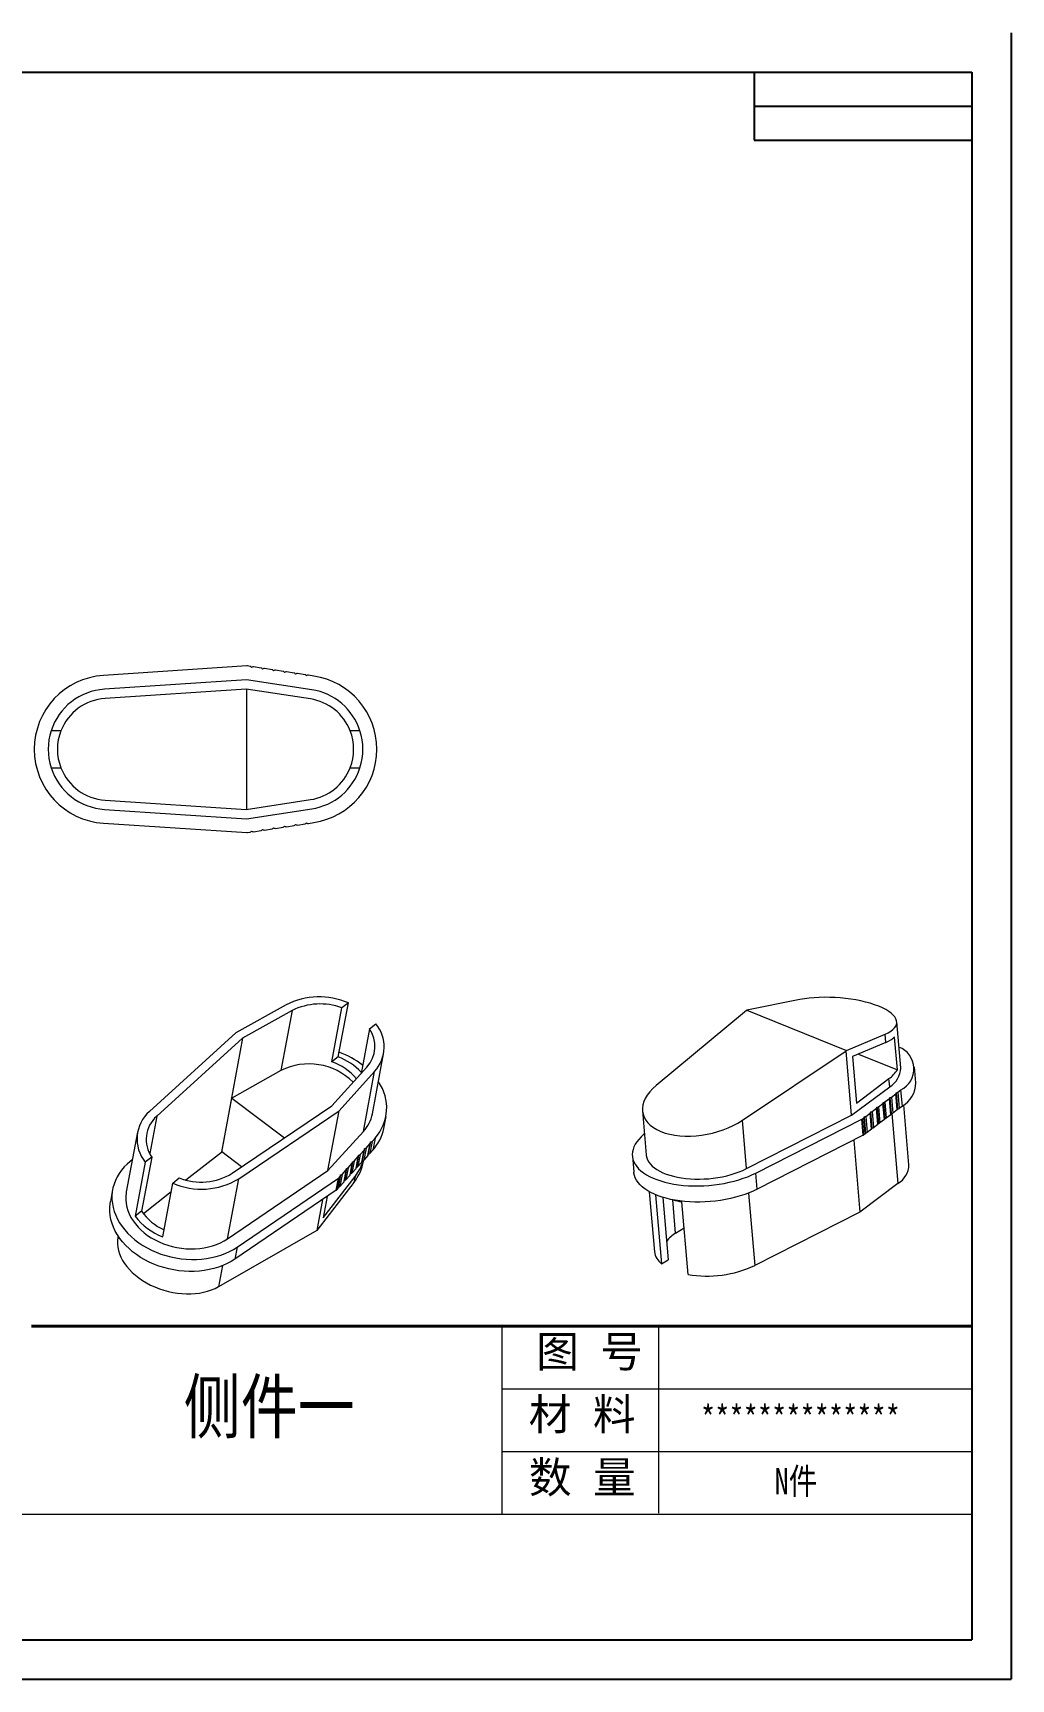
# Model space of a CAD drawing. Header units: inches. Extents: x 2021 to 2602, y 573 to 662.
# Drawn here: x 2248.9 to 2301.8, y 573 to 661.8 of the extents above; entities that cross this region are included whole.
import ezdxf

# ---------------------------------------------------------------- set-up
doc = ezdxf.new("R2010")
doc.units = ezdxf.units.IN
doc.layers.add('文字', color=81, linetype='Continuous')
doc.layers.add('粗实线', color=7, linetype='Continuous', lineweight=30)
doc.layers.add('细实线', color=3, linetype='Continuous', lineweight=9)
doc.styles.get("Standard").update_dxf_attribs({"font": 'txt', "bigfont": 'gbcbig.shx'})
doc.styles.add('宋体', font='', dxfattribs={"width": 0.8, "height": 3.5})
doc.styles.get('宋体').set_extended_font_data('SimSun')

msp = doc.modelspace()

# ---------------------------------------------------------------- linework, layer by layer
for p, q in [((2301.754, 661.842), (2301.754, 572.957)), ((2179.297, 659.726), (2299.637, 659.726)), ((2287.88, 659.726), (2287.88, 656.052)), ((2299.637, 659.726), (2299.637, 575.073)), ((2287.88, 657.889), (2299.637, 657.889)), ((2287.88, 656.052), (2299.637, 656.052)), ((2179.297, 575.073), (2299.637, 575.073)), ((2176.044, 572.957), (2301.754, 572.957))]:
    msp.add_line(p, q)
at = {"color": 7, "linetype": 'Continuous', "lineweight": 15}
for p, q in [((2260.483, 627.66), (2252.733, 627.153)), ((2260.651, 627.637), (2260.505, 627.66)), ((2260.734, 627.574), (2260.717, 627.598)), ((2260.757, 627.592), (2260.734, 627.574)), ((2261.244, 627.548), (2260.832, 627.61)), ((2260.462, 626.907), (2252.782, 626.404)), ((2263.981, 626.375), (2260.462, 626.907)), ((2261.327, 627.484), (2261.31, 627.508)), ((2261.351, 627.502), (2261.327, 627.484)), ((2261.837, 627.458), (2261.425, 627.52)), ((2261.92, 627.395), (2261.903, 627.418)), ((2261.944, 627.412), (2261.92, 627.395)), ((2262.431, 627.368), (2262.018, 627.43)), ((2262.514, 627.305), (2262.496, 627.328)), ((2262.537, 627.322), (2262.514, 627.305)), ((2263.024, 627.278), (2262.611, 627.341)), ((2263.107, 627.215), (2263.089, 627.238)), ((2263.13, 627.232), (2263.107, 627.215)), ((2263.617, 627.188), (2263.205, 627.251)), ((2263.7, 627.125), (2263.683, 627.149)), ((2263.724, 627.142), (2263.7, 627.125)), ((2264.093, 627.116), (2263.798, 627.161)), ((2260.441, 626.405), (2252.814, 625.905)), ((2263.906, 625.88), (2260.441, 626.405)), ((2260.463, 626.402), (2260.463, 619.921)), ((2250.432, 624.161), (2249.902, 624.161)), ((2266.587, 624.161), (2266.056, 624.161)), ((2249.902, 622.161), (2250.432, 622.161)), ((2266.056, 622.161), (2266.587, 622.161)), ((2260.441, 619.917), (2263.906, 620.442)), ((2252.782, 619.918), (2260.462, 619.415)), ((2252.814, 620.417), (2260.441, 619.917)), ((2260.462, 619.415), (2263.981, 619.948)), ((2252.733, 619.17), (2260.483, 618.662)), ((2260.505, 618.663), (2260.651, 618.685)), ((2260.717, 618.724), (2260.734, 618.748)), ((2260.734, 618.748), (2260.757, 618.731)), ((2260.832, 618.712), (2261.244, 618.775)), ((2261.31, 618.814), (2261.327, 618.838)), ((2261.327, 618.838), (2261.351, 618.821)), ((2261.425, 618.802), (2261.837, 618.865)), ((2261.903, 618.904), (2261.92, 618.928)), ((2261.92, 618.928), (2261.944, 618.91)), ((2262.018, 618.892), (2262.431, 618.954)), ((2262.496, 618.994), (2262.514, 619.018)), ((2262.514, 619.018), (2262.537, 619)), ((2262.611, 618.982), (2263.024, 619.044)), ((2263.089, 619.084), (2263.107, 619.107)), ((2263.107, 619.107), (2263.13, 619.09)), ((2263.205, 619.072), (2263.617, 619.134)), ((2263.683, 619.174), (2263.7, 619.197)), ((2263.7, 619.197), (2263.724, 619.18)), ((2263.798, 619.162), (2264.093, 619.206)), ((2262.598, 609.367), (2259.888, 607.851)), ((2262.917, 609.051), (2260.248, 607.558)), ((2262.917, 609.051), (2262.311, 605.814)), ((2265.064, 606.281), (2265.609, 609.194)), ((2265.413, 606.555), (2265.957, 609.468)), ((2265.957, 609.468), (2265.609, 609.194)), ((2287.468, 609.06), (2282.585, 605.011)), ((2287.485, 609.069), (2287.468, 609.06)), ((2290.342, 609.642), (2287.485, 609.069)), ((2287.485, 609.069), (2292.857, 606.896)), ((2267.096, 608.072), (2266.643, 605.648)), ((2267.096, 608.072), (2267.445, 608.345)), ((2295.791, 605.958), (2295.579, 608.446)), ((2259.888, 607.851), (2255.212, 603.609)), ((2260.248, 607.558), (2255.605, 603.345)), ((2260.248, 607.558), (2259.099, 601.415)), ((2292.857, 606.896), (2294.954, 607.777)), ((2294.992, 607.331), (2293.182, 606.571)), ((2294.992, 607.331), (2294.954, 607.777)), ((2295.613, 605.856), (2295.462, 607.626)), ((2265.413, 606.555), (2265.064, 606.281)), ((2267.257, 603.478), (2267.862, 606.715)), ((2287.24, 603.128), (2292.845, 606.885)), ((2292.845, 606.885), (2292.857, 606.896)), ((2293.142, 603.4), (2292.845, 606.885)), ((2293.182, 606.571), (2293.397, 604.055)), ((2293.507, 606.708), (2295.613, 605.856)), ((2262.311, 605.814), (2259.66, 604.331)), ((2265.072, 603.917), (2266.961, 605.998)), ((2265.46, 603.646), (2267.377, 605.759)), ((2266.772, 602.523), (2267.377, 605.759)), ((2293.397, 604.055), (2295.159, 605.378)), ((2295.196, 604.942), (2295.159, 605.378)), ((2296.613, 605.15), (2296.538, 606.022)), ((2293.142, 603.4), (2295.196, 604.942)), ((2295.287, 604.381), (2295.528, 604.562)), ((2295.602, 603.69), (2295.528, 604.562)), ((2295.54, 604.613), (2295.569, 604.617)), ((2295.545, 604.599), (2295.54, 604.613)), ((2295.62, 603.721), (2295.546, 604.593)), ((2295.643, 603.745), (2295.569, 604.617)), ((2295.633, 604.641), (2295.806, 604.771)), ((2295.633, 604.641), (2295.708, 603.769)), ((2295.88, 603.899), (2295.806, 604.771)), ((2259.116, 601.423), (2259.66, 604.331)), ((2259.66, 604.331), (2262.51, 602.18)), ((2259.686, 600.265), (2265.072, 603.917)), ((2260.036, 599.968), (2265.46, 603.646)), ((2264.855, 600.409), (2265.46, 603.646)), ((2281.842, 603.634), (2282.044, 601.266)), ((2294.155, 603.573), (2294.184, 603.577)), ((2294.16, 603.559), (2294.155, 603.573)), ((2294.235, 602.681), (2294.161, 603.553)), ((2294.258, 602.705), (2294.184, 603.577)), ((2294.248, 603.601), (2294.489, 603.782)), ((2294.248, 603.601), (2294.322, 602.729)), ((2294.563, 602.91), (2294.489, 603.782)), ((2294.501, 603.833), (2294.53, 603.837)), ((2294.506, 603.819), (2294.501, 603.833)), ((2294.582, 602.941), (2294.507, 603.813)), ((2294.604, 602.965), (2294.53, 603.837)), ((2294.595, 603.861), (2294.835, 604.042)), ((2294.595, 603.861), (2294.669, 602.989)), ((2294.91, 603.17), (2294.835, 604.042)), ((2294.847, 604.093), (2294.876, 604.097)), ((2294.852, 604.079), (2294.847, 604.093)), ((2294.928, 603.201), (2294.854, 604.073)), ((2294.95, 603.225), (2294.876, 604.097)), ((2294.941, 604.121), (2295.182, 604.302)), ((2294.941, 604.121), (2295.015, 603.249)), ((2295.256, 603.43), (2295.182, 604.302)), ((2295.194, 604.353), (2295.222, 604.357)), ((2295.199, 604.339), (2295.194, 604.353)), ((2295.274, 603.461), (2295.2, 604.333)), ((2295.297, 603.485), (2295.222, 604.357)), ((2295.287, 604.381), (2295.361, 603.509)), ((2295.602, 603.69), (2295.361, 603.509)), ((2295.643, 603.745), (2295.619, 603.742)), ((2295.88, 603.899), (2295.708, 603.769)), ((2296.237, 600.727), (2295.961, 603.962)), ((2267.874, 602.693), (2267.995, 603.34)), ((2287.462, 600.517), (2287.24, 603.128)), ((2287.462, 600.517), (2293.142, 603.4)), ((2287.966, 600.28), (2293.697, 603.189)), ((2293.771, 602.317), (2293.697, 603.189)), ((2293.711, 603.198), (2293.796, 603.262)), ((2293.711, 603.198), (2293.785, 602.326)), ((2293.871, 602.39), (2293.796, 603.262)), ((2293.809, 603.313), (2293.837, 603.317)), ((2293.813, 603.299), (2293.809, 603.313)), ((2293.889, 602.421), (2293.815, 603.293)), ((2293.912, 602.445), (2293.837, 603.317)), ((2293.902, 603.341), (2294.143, 603.522)), ((2293.902, 603.341), (2293.976, 602.469)), ((2294.217, 602.65), (2293.976, 602.469)), ((2294.217, 602.65), (2294.143, 603.522)), ((2294.258, 602.705), (2294.234, 602.702)), ((2294.563, 602.91), (2294.322, 602.729)), ((2294.604, 602.965), (2294.58, 602.962)), ((2294.91, 603.17), (2294.669, 602.989)), ((2294.95, 603.225), (2294.926, 603.222)), ((2295.256, 603.43), (2295.015, 603.249)), ((2295.297, 603.485), (2295.272, 603.482)), ((2254.569, 602.495), (2253.964, 599.258)), ((2264.855, 600.409), (2266.772, 602.523)), ((2266.913, 601.631), (2267.138, 601.878)), ((2267.017, 601.231), (2267.138, 601.878)), ((2267.032, 601.26), (2267.153, 601.908)), ((2267.053, 601.312), (2267.174, 601.959)), ((2267.237, 601.987), (2267.116, 601.34)), ((2267.146, 601.957), (2267.174, 601.959)), ((2267.152, 601.934), (2267.146, 601.957)), ((2267.237, 601.987), (2267.398, 602.164)), ((2267.398, 602.164), (2267.277, 601.517)), ((2293.771, 602.317), (2288.04, 599.408)), ((2293.256, 602.056), (2293.587, 598.168)), ((2293.871, 602.39), (2293.785, 602.326)), ((2293.912, 602.445), (2293.887, 602.442)), ((2254.292, 601.015), (2254.018, 600.767)), ((2254.987, 600.865), (2254.442, 597.951)), ((2255.336, 601.138), (2254.791, 598.225)), ((2255.336, 601.138), (2254.987, 600.865)), ((2257.187, 599.906), (2259.099, 601.415)), ((2259.099, 601.415), (2259.116, 601.423)), ((2260.194, 600.609), (2259.116, 601.423)), ((2266.083, 600.243), (2266.204, 600.89)), ((2266.267, 600.918), (2266.146, 600.271)), ((2266.176, 600.888), (2266.204, 600.89)), ((2266.182, 600.865), (2266.176, 600.888)), ((2266.267, 600.918), (2266.492, 601.166)), ((2266.371, 600.518), (2266.492, 601.166)), ((2266.386, 600.548), (2266.507, 601.195)), ((2266.407, 600.599), (2266.528, 601.246)), ((2266.59, 601.274), (2266.469, 600.627)), ((2266.694, 600.875), (2266.469, 600.627)), ((2266.499, 601.244), (2266.528, 601.246)), ((2266.505, 601.222), (2266.499, 601.244)), ((2266.59, 601.274), (2266.815, 601.522)), ((2266.694, 600.875), (2266.815, 601.522)), ((2266.709, 600.904), (2266.83, 601.551)), ((2266.757, 600.919), (2266.717, 600.949)), ((2266.73, 600.955), (2266.718, 600.954)), ((2266.73, 600.955), (2266.851, 601.603)), ((2266.757, 600.919), (2266.765, 600.964)), ((2266.777, 600.907), (2266.791, 600.981)), ((2266.913, 601.631), (2266.792, 600.983)), ((2267.017, 601.231), (2266.792, 600.983)), ((2266.822, 601.6), (2266.851, 601.603)), ((2266.829, 601.578), (2266.822, 601.6)), ((2267.053, 601.312), (2267.041, 601.311)), ((2267.277, 601.517), (2267.116, 601.34)), ((2281.297, 601.203), (2281.371, 600.331)), ((2256.474, 599.742), (2256.823, 600.016)), ((2259.431, 596.731), (2264.855, 600.409)), ((2259.955, 596.286), (2265.429, 599.997)), ((2264.597, 597.87), (2266.32, 600.101)), ((2265.308, 599.35), (2265.429, 599.997)), ((2265.442, 600.009), (2265.321, 599.362)), ((2265.401, 599.449), (2265.522, 600.097)), ((2265.416, 599.479), (2265.537, 600.126)), ((2265.437, 599.53), (2265.558, 600.177)), ((2265.442, 600.009), (2265.522, 600.097)), ((2265.62, 600.205), (2265.499, 599.558)), ((2265.529, 600.175), (2265.558, 600.177)), ((2265.536, 600.153), (2265.529, 600.175)), ((2265.62, 600.205), (2265.845, 600.453)), ((2265.724, 599.806), (2265.845, 600.453)), ((2265.739, 599.835), (2265.86, 600.482)), ((2265.76, 599.886), (2265.881, 600.534)), ((2265.944, 600.562), (2265.823, 599.914)), ((2266.047, 600.162), (2265.823, 599.914)), ((2265.853, 600.531), (2265.881, 600.534)), ((2265.859, 600.509), (2265.853, 600.531)), ((2265.944, 600.562), (2266.168, 600.809)), ((2266.047, 600.162), (2266.168, 600.809)), ((2266.062, 600.191), (2266.183, 600.839)), ((2266.083, 600.243), (2266.072, 600.242)), ((2266.371, 600.518), (2266.146, 600.271)), ((2266.32, 600.101), (2266.258, 599.77)), ((2266.407, 600.599), (2266.395, 600.598)), ((2288.04, 599.408), (2287.966, 600.28)), ((2253.227, 599.396), (2253.106, 598.749)), ((2254.885, 598.09), (2256.387, 599.275)), ((2255.929, 596.829), (2256.474, 599.742)), ((2259.431, 596.731), (2260.036, 599.968)), ((2265.308, 599.35), (2259.834, 595.638)), ((2266.258, 599.77), (2264.261, 597.185)), ((2265.401, 599.449), (2265.321, 599.362)), ((2265.437, 599.53), (2265.425, 599.529)), ((2265.724, 599.806), (2265.499, 599.558)), ((2265.76, 599.886), (2265.748, 599.885)), ((2282.214, 599.27), (2282.489, 596.035)), ((2282.551, 599.107), (2282.869, 595.381)), ((2295.641, 599.71), (2293.587, 598.168)), ((2254.791, 598.225), (2254.442, 597.951)), ((2264.562, 598.845), (2264.25, 597.174)), ((2264.81, 599.013), (2264.597, 597.87)), ((2282.949, 598.966), (2283.236, 595.591)), ((2284.304, 594.801), (2283.97, 598.725)), ((2283.634, 597.036), (2284.089, 597.328)), ((2293.587, 598.168), (2287.908, 595.285)), ((2253.52, 596.886), (2253.505, 596.806)), ((2264.25, 597.174), (2258.947, 594.145)), ((2264.261, 597.185), (2264.25, 597.174)), ((2259.955, 596.286), (2259.834, 595.638)), ((2282.869, 595.381), (2283.236, 595.591))]:
    msp.add_line(p, q, dxfattribs=at)
at = {"color": 8, "linetype": 'Continuous', "lineweight": 15}
for p, q in [((2255.605, 603.345), (2255.228, 601.328)), ((2295.319, 603.49), (2295.641, 599.71)), ((2287.574, 599.201), (2287.908, 595.285)), ((2283.634, 597.036), (2283.481, 598.835)), ((2259.16, 595.282), (2258.947, 594.145))]:
    msp.add_line(p, q, dxfattribs=at)
at = {"color": 7, "linetype": 'Continuous', "lineweight": 15, "flags": 128}
for points in [[(2281.948, 602.391), (2281.907, 602.357), (2281.766, 602.23), (2281.643, 602.1), (2281.538, 601.968), (2281.451, 601.833), (2281.383, 601.697), (2281.333, 601.56), (2281.304, 601.423), (2281.293, 601.286), (2281.302, 601.151), (2281.331, 601.018), (2281.379, 600.887), (2281.447, 600.759), (2281.533, 600.636), (2281.637, 600.516), (2281.759, 600.402), (2281.899, 600.294), (2282.055, 600.191), (2282.227, 600.095), (2282.414, 600.006), (2282.615, 599.925), (2282.829, 599.852), (2283.055, 599.787), (2283.292, 599.73), (2283.538, 599.683), (2283.794, 599.644), (2284.056, 599.615), (2284.325, 599.595), (2284.598, 599.585), (2284.875, 599.584), (2285.153, 599.593), (2285.432, 599.612), (2285.711, 599.64), (2285.987, 599.677), (2286.26, 599.724), (2286.528, 599.779), (2286.79, 599.843), (2287.045, 599.915), (2287.291, 599.996), (2287.527, 600.084), (2287.752, 600.179), (2287.966, 600.28)], [(2282.044, 601.266), (2282.049, 601.221), (2282.076, 601.102), (2282.122, 600.986), (2282.187, 600.872), (2282.271, 600.763), (2282.372, 600.658), (2282.491, 600.559), (2282.626, 600.465), (2282.777, 600.378), (2282.943, 600.298), (2283.123, 600.225), (2283.316, 600.16), (2283.521, 600.103), (2283.736, 600.055), (2283.96, 600.016), (2284.192, 599.986), (2284.431, 599.965), (2284.675, 599.953), (2284.922, 599.951), (2285.172, 599.959), (2285.422, 599.975), (2285.671, 600.002), (2285.918, 600.037), (2286.161, 600.081), (2286.399, 600.134), (2286.63, 600.196), (2286.854, 600.265), (2287.068, 600.342), (2287.271, 600.426), (2287.462, 600.517)], [(2254.018, 600.767), (2253.856, 600.607), (2253.71, 600.438), (2253.581, 600.261), (2253.469, 600.075), (2253.375, 599.883), (2253.3, 599.684), (2253.244, 599.481), (2253.207, 599.273), (2253.19, 599.063), (2253.191, 598.85), (2253.213, 598.637), (2253.253, 598.424), (2253.313, 598.212), (2253.392, 598.002), (2253.489, 597.795), (2253.604, 597.593), (2253.736, 597.396), (2253.885, 597.205), (2254.051, 597.021), (2254.231, 596.845), (2254.426, 596.678), (2254.634, 596.521), (2254.855, 596.374), (2255.087, 596.239), (2255.329, 596.115), (2255.58, 596.004), (2255.838, 595.906), (2256.104, 595.822), (2256.374, 595.751), (2256.648, 595.694), (2256.925, 595.652), (2257.203, 595.625), (2257.481, 595.613), (2257.757, 595.616), (2258.03, 595.633), (2258.299, 595.666), (2258.562, 595.713), (2258.818, 595.774), (2259.067, 595.85), (2259.306, 595.939), (2259.534, 596.042), (2259.751, 596.158), (2259.955, 596.286)], [(2288.04, 599.408), (2287.827, 599.307), (2287.602, 599.212), (2287.365, 599.124), (2287.119, 599.044), (2286.865, 598.971), (2286.603, 598.907), (2286.335, 598.852), (2286.062, 598.805), (2285.785, 598.768), (2285.507, 598.74), (2285.227, 598.722), (2284.949, 598.713), (2284.672, 598.713), (2284.399, 598.723), (2284.13, 598.743), (2283.868, 598.772), (2283.613, 598.811), (2283.366, 598.858), (2283.129, 598.915), (2282.903, 598.98), (2282.689, 599.053), (2282.488, 599.134), (2282.301, 599.223), (2282.129, 599.319), (2281.973, 599.422), (2281.833, 599.53), (2281.711, 599.645), (2281.607, 599.764), (2281.521, 599.887), (2281.454, 600.015), (2281.405, 600.146), (2281.377, 600.279), (2281.371, 600.331)], [(2253.964, 599.258), (2253.955, 599.206), (2253.935, 599.018), (2253.935, 598.828), (2253.953, 598.637), (2253.991, 598.446), (2254.047, 598.257), (2254.123, 598.069), (2254.216, 597.885), (2254.326, 597.706), (2254.454, 597.533), (2254.598, 597.366), (2254.757, 597.207), (2254.93, 597.057), (2255.116, 596.916), (2255.315, 596.786), (2255.525, 596.666), (2255.744, 596.559), (2255.972, 596.464), (2256.207, 596.383), (2256.448, 596.314), (2256.692, 596.26), (2256.94, 596.22), (2257.189, 596.195), (2257.438, 596.184), (2257.685, 596.188), (2257.928, 596.207), (2258.168, 596.241), (2258.401, 596.288), (2258.627, 596.35), (2258.844, 596.426), (2259.051, 596.515), (2259.247, 596.617), (2259.431, 596.731)], [(2259.834, 595.638), (2259.63, 595.511), (2259.413, 595.395), (2259.185, 595.292), (2258.946, 595.203), (2258.697, 595.127), (2258.441, 595.065), (2258.178, 595.018), (2257.909, 594.986), (2257.636, 594.968), (2257.36, 594.966), (2257.082, 594.978), (2256.804, 595.005), (2256.527, 595.047), (2256.253, 595.103), (2255.983, 595.174), (2255.717, 595.259), (2255.459, 595.357), (2255.208, 595.468), (2254.966, 595.592), (2254.734, 595.727), (2254.513, 595.874), (2254.305, 596.031), (2254.11, 596.198), (2253.93, 596.374), (2253.764, 596.557), (2253.615, 596.748), (2253.483, 596.946), (2253.368, 597.148), (2253.271, 597.355), (2253.192, 597.564), (2253.132, 597.777), (2253.092, 597.99), (2253.07, 598.203), (2253.069, 598.416), (2253.086, 598.626), (2253.106, 598.749)]]:
    msp.add_lwpolyline(points, dxfattribs=at)
at = {"color": 7, "linetype": 'Continuous', "lineweight": 15}
for centre, radius, start, end in [((2260.49, 627.561), 0.1, 81.38744, 93.74883), ((2260.636, 627.539), 0.1, 36.38744, 81.38744), ((2260.817, 627.511), 0.1, 81.38744, 126.38744), ((2261.229, 627.449), 0.1, 36.38744, 81.38744), ((2252.994, 623.161), 4, 93.74883, 266.25117), ((2261.41, 627.421), 0.1, 81.38744, 126.38744), ((2261.822, 627.359), 0.1, 36.38744, 81.38744), ((2262.003, 627.331), 0.1, 81.38744, 126.38744), ((2262.416, 627.269), 0.1, 36.38744, 81.38744), ((2262.596, 627.242), 0.1, 81.38744, 126.38744), ((2263.009, 627.179), 0.1, 36.38744, 81.38744), ((2263.19, 627.152), 0.1, 81.38744, 126.38744), ((2263.602, 627.089), 0.1, 36.38744, 81.38744), ((2263.783, 627.062), 0.1, 81.38744, 126.38744), ((2263.494, 623.161), 4, 278.61256, 81.38744), ((2252.994, 623.161), 3.25, 93.74883, 162.07979), ((2252.994, 623.161), 2.75, 93.74883, 158.67631), ((2263.494, 623.161), 2.75, 21.32369, 81.38744), ((2263.494, 623.161), 3.25, 17.92021, 81.38744), ((2252.994, 623.161), 3.25, 162.07979, 197.92021), ((2252.994, 623.161), 2.75, 158.67631, 201.32369), ((2263.494, 623.161), 2.75, 338.67631, 21.32369), ((2263.494, 623.161), 3.25, 342.07979, 17.92021), ((2252.994, 623.161), 3.25, 197.92021, 266.25117), ((2252.994, 623.161), 2.75, 201.32369, 266.25117), ((2263.494, 623.161), 2.75, 278.61256, 338.67631), ((2263.494, 623.161), 3.25, 278.61256, 342.07979), ((2260.49, 618.762), 0.1, 266.25117, 278.61256), ((2260.636, 618.784), 0.1, 278.61256, 323.61256), ((2260.817, 618.811), 0.1, 233.61256, 278.61256), ((2261.229, 618.874), 0.1, 278.61256, 323.61256), ((2261.41, 618.901), 0.1, 233.61256, 278.61256), ((2261.822, 618.964), 0.1, 278.61256, 323.61256), ((2262.003, 618.991), 0.1, 233.61256, 278.61256), ((2262.416, 619.053), 0.1, 278.61256, 323.61256), ((2262.596, 619.081), 0.1, 233.61256, 278.61256), ((2263.009, 619.143), 0.1, 278.61256, 323.61256), ((2263.19, 619.171), 0.1, 233.61256, 278.61256), ((2263.602, 619.233), 0.1, 278.61256, 323.61256), ((2263.783, 619.26), 0.1, 233.61256, 278.61256), ((2264.386, 605.839), 3.954, 66.58, 116.87269), ((2264.425, 606.085), 3.327, 69.158, 116.95494), ((2265.736, 607.119), 1.66, 317.53195, 34.99993), ((2265.901, 607.092), 1.989, 317.94539, 39.07119), ((2264.1, 603.436), 3.004, 40.18425, 71.27866), ((2264.09, 603.231), 3.578, 44.15063, 68.29511), ((2263.843, 602.329), 4.757, 52.64193, 70.13257), ((2295.242, 605.902), 1.264, 296.47516, 68.99569), ((2263.829, 602.801), 3.374, 44.88517, 116.73426), ((2294.132, 606.808), 1.761, 305.66445, 327.25104), ((2294.59, 605.979), 1.202, 300.29955, 358.99999), ((2265.606, 603.797), 2.424, 317.66651, 35.46888), ((2295.512, 604.592), 0.0339, 298.3507, 12.68721), ((2295.552, 604.762), 0.146, 276.67862, 304.01227), ((2295.121, 605.184), 1.492, 300.58667, 358.71287), ((2256.536, 602.118), 1.993, 131.60854, 218.99327), ((2294.127, 603.552), 0.0339, 298.3507, 12.68721), ((2294.167, 603.722), 0.146, 276.67862, 304.01227), ((2294.473, 603.812), 0.0339, 298.3507, 12.68721), ((2294.513, 603.982), 0.146, 276.67862, 304.01227), ((2294.819, 604.072), 0.0339, 298.3507, 12.68721), ((2294.859, 604.242), 0.146, 276.67862, 304.01227), ((2295.165, 604.332), 0.0339, 298.3507, 12.68721), ((2295.206, 604.502), 0.146, 276.67862, 304.01227), ((2295.582, 603.723), 0.0385, 301.56411, 357.73543), ((2295.626, 603.89), 0.146, 276.67862, 304.01227), ((2256.705, 602.091), 1.668, 131.25575, 214.83711), ((2265.339, 603.851), 1.955, 317.17588, 348.99115), ((2265.506, 603.155), 2.412, 317.22194, 348.94509), ((2293.654, 603.276), 0.0964, 296.59057, 306.53551), ((2293.78, 603.292), 0.0339, 298.3507, 12.68721), ((2293.82, 603.462), 0.146, 276.67862, 304.01227), ((2294.197, 602.683), 0.0385, 301.56411, 357.73543), ((2294.241, 602.85), 0.146, 276.67862, 304.01227), ((2294.543, 602.943), 0.0385, 301.56411, 357.73543), ((2294.587, 603.11), 0.146, 276.67862, 304.01227), ((2294.889, 603.203), 0.0385, 301.56411, 357.73543), ((2294.933, 603.37), 0.146, 276.67862, 304.01227), ((2295.236, 603.463), 0.0385, 301.56411, 357.73543), ((2295.28, 603.63), 0.146, 276.67862, 304.01227), ((2267.095, 601.919), 0.0586, 316.82984, 15.71561), ((2267.169, 602.053), 0.0946, 272.89467, 315.36203), ((2293.728, 602.404), 0.0964, 296.59057, 306.53551), ((2293.851, 602.423), 0.0385, 301.56411, 357.73543), ((2293.895, 602.59), 0.146, 276.67862, 304.01227), ((2266.126, 600.85), 0.0586, 316.82984, 15.71561), ((2266.2, 600.984), 0.0946, 272.89467, 315.36203), ((2266.449, 601.206), 0.0586, 316.82984, 15.71561), ((2266.523, 601.341), 0.0946, 272.89467, 315.36203), ((2266.65, 600.916), 0.0601, 317.17722, 348.98981), ((2266.725, 601.05), 0.0946, 272.89467, 315.36203), ((2266.772, 601.562), 0.0586, 316.82984, 15.71561), ((2266.846, 601.697), 0.0946, 272.89467, 315.36203), ((2266.973, 601.272), 0.0601, 317.17722, 348.98981), ((2267.048, 601.406), 0.0946, 272.89467, 315.36203), ((2258.002, 603.04), 3.246, 248.70049, 301.25098), ((2265.387, 600.059), 0.0748, 303.93434, 317.57978), ((2265.479, 600.137), 0.0586, 316.82984, 15.71561), ((2265.553, 600.272), 0.0946, 272.89467, 315.36203), ((2265.802, 600.493), 0.0586, 316.82984, 15.71561), ((2265.876, 600.628), 0.0946, 272.89467, 315.36203), ((2266.003, 600.203), 0.0601, 317.17722, 348.98981), ((2266.079, 600.337), 0.0946, 272.89467, 315.36203), ((2266.327, 600.559), 0.0601, 317.17722, 348.98981), ((2266.402, 600.693), 0.0946, 272.89467, 315.36203), ((2295.023, 600.755), 1.214, 300.62911, 358.67044), ((2258.038, 603.267), 3.857, 246.06957, 301.19105), ((2265.266, 599.412), 0.0748, 303.93434, 317.57978), ((2265.357, 599.49), 0.0601, 317.17722, 348.98981), ((2265.432, 599.624), 0.0946, 272.89467, 315.36203), ((2265.68, 599.847), 0.0601, 317.17722, 348.98981), ((2265.755, 599.981), 0.0946, 272.89467, 315.36203), ((2257.114, 599.78), 2.795, 213.79791, 246.55657), ((2284.717, 603.118), 4.457, 254.12163, 260.35284), ((2257.196, 600.054), 3.465, 217.35597, 248.55361), ((2284.516, 595.575), 1.706, 121.11615, 143.14279), ((2283.459, 596.161), 0.978, 187.41302, 232.87132), ((2285.325, 600.85), 6.135, 260.41824, 294.8962)]:
    msp.add_arc(centre, radius, start, end, dxfattribs=at)
for centre, major_axis, ratio, start_param, end_param in [((2292.304, 608.609), (3.276, -0.224), 0.347439, 5.678409, 8.519366), ((2292.342, 608.163), (3.276, -0.224), 0.347439, 5.678409, 5.996749), ((2285.058, 604.177), (3.198, 0.664), 0.55731, 2.331296, 5.342029), ((2263.535, 601.256), (3.269, 0.346), 0.850319, 5.600525, 6.034445), ((2263.597, 601.587), (3.269, 0.346), 0.850319, 5.600525, 5.918866), ((2256.672, 596.057), (3.136, -0.877), 0.677976, 3.201236, 5.693162)]:
    msp.add_ellipse(centre, major_axis=major_axis, ratio=ratio, start_param=start_param, end_param=end_param, dxfattribs=at)
at = {"layer": '粗实线', "color": 7, "lineweight": 40}
msp.add_line((2299.637, 592.004), (2248.846, 592.004), dxfattribs=at)
at = {"layer": '细实线', "color": 7}
for p, q in [((2274.241, 592.004), (2274.241, 581.845)), ((2282.707, 592.004), (2282.707, 581.917)), ((2299.637, 588.617), (2274.241, 588.617)), ((2299.637, 585.231), (2274.241, 585.231)), ((2299.637, 581.845), (2223.45, 581.845))]:
    msp.add_line(p, q, dxfattribs=at)

# ---------------------------------------------------------------- texts
at = {"layer": '文字', "color": 0, "attachment_point": 1, "style": '宋体'}
for s, insert, char_height, width in [('侧件一', (2257.065, 589.08), 2.8218, 36.07512), ('{\\H1.111x;**************}', (2285.002, 587.733), 1.26979, 14.6802), ('{\\H1.111x;N件}', (2288.98, 584.347), 1.26979, 14.6802)]:
    msp.add_mtext(s, dxfattribs=dict(at, insert=insert, char_height=char_height, width=width))
at = {"layer": '细实线', "color": 7, "char_height": 1.69305, "attachment_point": 1}
for s, insert, width in [('{\\fSimSun|b0|i0|c134|p54;图 号}', (2276.103, 591.49), 8.46526), ('{\\fSimSun|b0|i0|c134|p54;材 料   }', (2275.702, 588.103), 8.46526), ('{\\fSimSun|b0|i0|c134|p54;数 量}', (2275.71, 584.701), 7.64943)]:
    msp.add_mtext(s, dxfattribs=dict(at, insert=insert, width=width))

doc.saveas('drawing.dxf')
